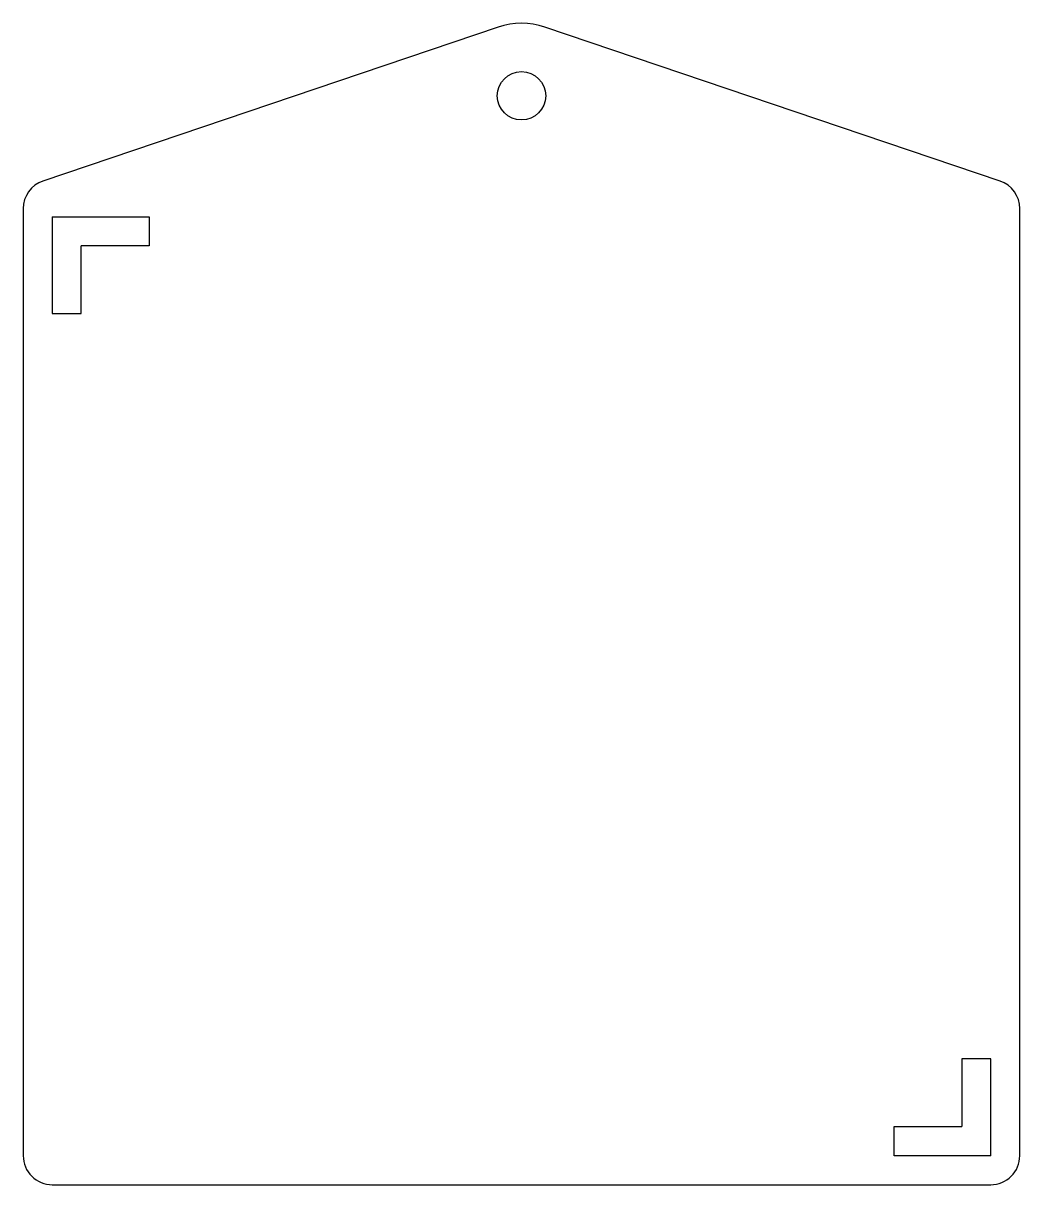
# Model space of a CAD drawing. Header units: inches. Extents: x 36 to 139, y 36 to 156.
import ezdxf

# ---------------------------------------------------------------- set-up
doc = ezdxf.new("R2010")
doc.units = ezdxf.units.IN
doc.header["$MEASUREMENT"] = 0

msp = doc.modelspace()

# ---------------------------------------------------------------- linework, layer by layer
for p, q in [((38.57, 136.26), (48.57, 136.26)), ((38.57, 136.26), (38.57, 126.26)), ((48.57, 136.26), (48.57, 133.26)), ((41.57, 126.26), (41.57, 133.26)), ((48.57, 133.26), (41.57, 133.26)), ((38.57, 126.26), (41.57, 126.26)), ((135.57, 49.26), (132.57, 49.26)), ((132.57, 49.26), (132.57, 42.26)), ((135.57, 39.26), (135.57, 49.26)), ((125.57, 39.26), (125.57, 42.26)), ((125.57, 42.26), (132.57, 42.26)), ((135.57, 39.26), (125.57, 39.26))]:
    msp.add_line(p, q)
msp.add_lwpolyline([(84.67, 155.86), (37.61, 139.95, 0.321616), (35.57, 137.1), (35.57, 39.26, 0.414214), (38.57, 36.26), (135.57, 36.26, 0.414214), (138.57, 39.26), (138.57, 137.1, 0.321616), (136.53, 139.95), (89.47, 155.86)], format="xyb")
msp.add_circle((87.07, 148.76), 2.5)
msp.add_arc((87.07, 148.76), 7.5, 71.3145, 108.6855)

doc.saveas('drawing.dxf')
